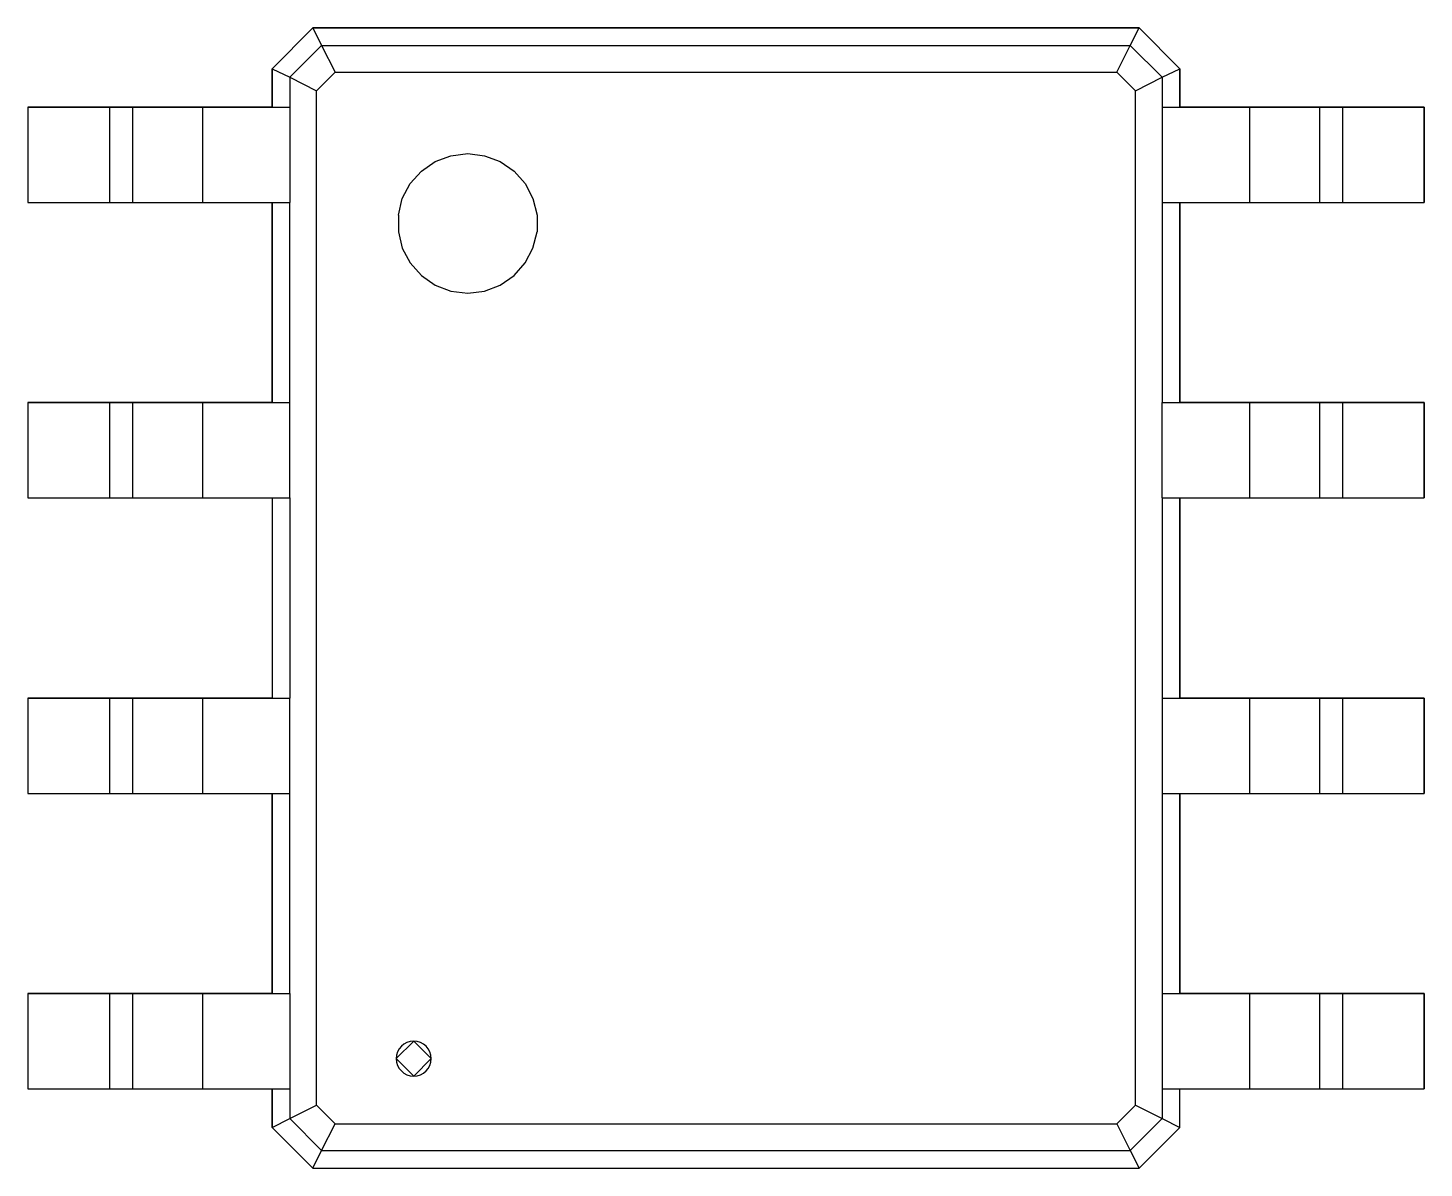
# Model space of a CAD drawing. Header units: inches. Extents: x 5 to 589, y -420 to -5.
# Drawn here: x 186.17 to 198.17, y -138.69 to -128.89 of the extents above; entities that cross this region are included whole.
import ezdxf

# ---------------------------------------------------------------- set-up
doc = ezdxf.new("R2010")
doc.units = ezdxf.units.IN
doc.header["$MEASUREMENT"] = 0

msp = doc.modelspace()

# ---------------------------------------------------------------- linework, layer by layer
at = {"color": 7, "true_color": 0xffffff}
for p, q in [((188.617, -128.895), (188.267, -129.245)), ((188.267, -129.245), (188.617, -128.895)), ((195.717, -128.895), (188.617, -128.895)), ((188.617, -128.895), (188.691, -129.045)), ((188.617, -128.895), (195.717, -128.895)), ((195.641, -129.045), (195.717, -128.895)), ((196.067, -129.245), (195.717, -128.895)), ((195.717, -128.895), (196.067, -129.245)), ((188.417, -129.319), (188.691, -129.045)), ((188.691, -129.045), (188.807, -129.275)), ((188.691, -129.045), (195.641, -129.045)), ((195.527, -129.275), (195.641, -129.045)), ((195.641, -129.045), (195.917, -129.319)), ((188.267, -129.245), (188.267, -129.575)), ((188.267, -129.245), (188.417, -129.319)), ((188.267, -129.575), (188.267, -129.245)), ((188.417, -129.319), (188.417, -129.575)), ((188.417, -129.319), (188.647, -129.435)), ((188.647, -129.435), (188.807, -129.275)), ((188.807, -129.275), (195.527, -129.275)), ((195.527, -129.275), (195.687, -129.435)), ((195.687, -129.435), (195.917, -129.319)), ((195.917, -129.319), (196.067, -129.245)), ((195.917, -129.319), (195.917, -129.575)), ((196.067, -129.575), (196.067, -129.245)), ((196.067, -129.245), (196.067, -129.575)), ((188.647, -138.155), (188.647, -129.435)), ((195.687, -138.155), (195.687, -129.435)), ((188.267, -129.575), (186.167, -129.575)), ((186.167, -129.575), (186.167, -130.395)), ((186.167, -129.575), (186.167, -130.395)), ((186.167, -129.575), (186.867, -129.575)), ((186.867, -129.575), (186.911, -129.575)), ((186.867, -129.575), (186.867, -130.395)), ((186.911, -129.575), (186.953, -129.575)), ((186.953, -129.575), (186.991, -129.575)), ((186.991, -129.575), (187.023, -129.575)), ((187.023, -129.575), (187.047, -129.575)), ((187.047, -129.575), (187.061, -129.575)), ((187.061, -129.575), (187.067, -129.575)), ((187.067, -129.575), (187.067, -130.395)), ((187.067, -129.575), (187.083, -129.575)), ((187.083, -129.575), (187.127, -129.575)), ((187.127, -129.575), (187.197, -129.575)), ((187.197, -129.575), (187.293, -129.575)), ((187.293, -129.575), (187.407, -129.575)), ((187.407, -129.575), (187.533, -129.575)), ((187.533, -129.575), (187.667, -129.575)), ((187.667, -129.575), (188.267, -129.575)), ((187.667, -129.575), (187.667, -130.395)), ((188.267, -129.575), (188.417, -129.575)), ((188.417, -129.575), (188.417, -130.395)), ((195.917, -129.575), (195.917, -130.395)), ((195.917, -129.575), (196.067, -129.575)), ((198.167, -129.575), (196.067, -129.575)), ((196.067, -129.575), (196.667, -129.575)), ((196.667, -129.575), (196.801, -129.575)), ((196.667, -129.575), (196.667, -130.395)), ((196.801, -129.575), (196.927, -129.575)), ((196.927, -129.575), (197.041, -129.575)), ((197.041, -129.575), (197.137, -129.575)), ((197.137, -129.575), (197.207, -129.575)), ((197.207, -129.575), (197.251, -129.575)), ((197.251, -129.575), (197.267, -129.575)), ((197.267, -129.575), (197.267, -130.395)), ((197.267, -129.575), (197.273, -129.575)), ((197.273, -129.575), (197.287, -129.575)), ((197.287, -129.575), (197.311, -129.575)), ((197.311, -129.575), (197.343, -129.575)), ((197.343, -129.575), (197.381, -129.575)), ((197.381, -129.575), (197.423, -129.575)), ((197.423, -129.575), (197.467, -129.575)), ((197.467, -129.575), (198.167, -129.575)), ((197.467, -129.575), (197.467, -130.395)), ((198.167, -130.395), (198.167, -129.575)), ((198.167, -129.575), (198.167, -130.395)), ((189.549, -130.125), (189.667, -130.043)), ((189.667, -130.043), (189.803, -129.993)), ((189.803, -129.993), (189.947, -129.975)), ((189.947, -129.975), (190.091, -129.993)), ((190.091, -129.993), (190.225, -130.043)), ((190.225, -130.043), (190.345, -130.125)), ((189.453, -130.233), (189.549, -130.125)), ((190.345, -130.125), (190.441, -130.233)), ((189.385, -130.361), (189.453, -130.233)), ((190.441, -130.233), (190.507, -130.361)), ((186.167, -130.395), (188.267, -130.395)), ((186.167, -130.395), (186.867, -130.395)), ((186.867, -130.395), (186.911, -130.395)), ((186.911, -130.395), (186.953, -130.395)), ((186.953, -130.395), (186.991, -130.395)), ((186.991, -130.395), (187.023, -130.395)), ((187.023, -130.395), (187.047, -130.395)), ((187.047, -130.395), (187.061, -130.395)), ((187.061, -130.395), (187.067, -130.395)), ((187.067, -130.395), (187.083, -130.395)), ((187.083, -130.395), (187.127, -130.395)), ((187.127, -130.395), (187.197, -130.395)), ((187.197, -130.395), (187.293, -130.395)), ((187.293, -130.395), (187.407, -130.395)), ((187.407, -130.395), (187.533, -130.395)), ((187.533, -130.395), (187.667, -130.395)), ((187.667, -130.395), (188.267, -130.395)), ((188.267, -130.395), (188.267, -132.115)), ((188.267, -132.115), (188.267, -130.395)), ((188.267, -130.395), (188.417, -130.395)), ((188.417, -132.115), (188.417, -130.395)), ((189.351, -130.503), (189.385, -130.361)), ((190.507, -130.361), (190.543, -130.503)), ((195.917, -130.395), (195.917, -132.115)), ((195.917, -130.395), (196.067, -130.395)), ((196.067, -132.115), (196.067, -130.395)), ((196.067, -130.395), (198.167, -130.395)), ((196.067, -130.395), (196.067, -132.115)), ((196.067, -130.395), (196.667, -130.395)), ((196.667, -130.395), (196.801, -130.395)), ((196.801, -130.395), (196.927, -130.395)), ((196.927, -130.395), (197.041, -130.395)), ((197.041, -130.395), (197.137, -130.395)), ((197.137, -130.395), (197.207, -130.395)), ((197.207, -130.395), (197.251, -130.395)), ((197.251, -130.395), (197.267, -130.395)), ((197.267, -130.395), (197.273, -130.395)), ((197.273, -130.395), (197.287, -130.395)), ((197.287, -130.395), (197.311, -130.395)), ((197.311, -130.395), (197.343, -130.395)), ((197.343, -130.395), (197.381, -130.395)), ((197.381, -130.395), (197.423, -130.395)), ((197.423, -130.395), (197.467, -130.395)), ((197.467, -130.395), (198.167, -130.395)), ((189.351, -130.503), (189.351, -130.647)), ((190.543, -130.503), (190.543, -130.647)), ((189.351, -130.647), (189.385, -130.787)), ((190.507, -130.787), (190.543, -130.647)), ((189.385, -130.787), (189.453, -130.915)), ((190.441, -130.915), (190.507, -130.787)), ((189.453, -130.915), (189.549, -131.023)), ((190.345, -131.023), (190.441, -130.915)), ((189.549, -131.023), (189.667, -131.105)), ((190.225, -131.105), (190.345, -131.023)), ((189.667, -131.105), (189.803, -131.157)), ((189.803, -131.157), (189.947, -131.175)), ((189.947, -131.175), (190.091, -131.157)), ((190.091, -131.157), (190.225, -131.105)), ((188.267, -132.115), (186.167, -132.115)), ((186.167, -132.115), (186.167, -132.935)), ((186.167, -132.115), (186.167, -132.935)), ((186.167, -132.115), (186.867, -132.115)), ((186.867, -132.115), (186.911, -132.115)), ((186.867, -132.115), (186.867, -132.935)), ((186.911, -132.115), (186.953, -132.115)), ((186.953, -132.115), (186.991, -132.115)), ((186.991, -132.115), (187.023, -132.115)), ((187.023, -132.115), (187.047, -132.115)), ((187.047, -132.115), (187.061, -132.115)), ((187.061, -132.115), (187.067, -132.115)), ((187.067, -132.115), (187.067, -132.935)), ((187.067, -132.115), (187.083, -132.115)), ((187.083, -132.115), (187.127, -132.115)), ((187.127, -132.115), (187.197, -132.115)), ((187.197, -132.115), (187.293, -132.115)), ((187.293, -132.115), (187.407, -132.115)), ((187.407, -132.115), (187.533, -132.115)), ((187.533, -132.115), (187.667, -132.115)), ((187.667, -132.115), (188.267, -132.115)), ((187.667, -132.115), (187.667, -132.935)), ((188.267, -132.115), (188.417, -132.115)), ((188.417, -132.935), (188.417, -132.115)), ((195.917, -132.935), (195.917, -132.115)), ((195.917, -132.115), (196.067, -132.115)), ((198.167, -132.115), (196.067, -132.115)), ((196.067, -132.115), (196.667, -132.115)), ((196.667, -132.115), (196.801, -132.115)), ((196.667, -132.115), (196.667, -132.935)), ((196.801, -132.115), (196.927, -132.115)), ((196.927, -132.115), (197.041, -132.115)), ((197.041, -132.115), (197.137, -132.115)), ((197.137, -132.115), (197.207, -132.115)), ((197.207, -132.115), (197.251, -132.115)), ((197.251, -132.115), (197.267, -132.115)), ((197.267, -132.115), (197.267, -132.935)), ((197.267, -132.115), (197.273, -132.115)), ((197.273, -132.115), (197.287, -132.115)), ((197.287, -132.115), (197.311, -132.115)), ((197.311, -132.115), (197.343, -132.115)), ((197.343, -132.115), (197.381, -132.115)), ((197.381, -132.115), (197.423, -132.115)), ((197.423, -132.115), (197.467, -132.115)), ((197.467, -132.115), (198.167, -132.115)), ((197.467, -132.115), (197.467, -132.935)), ((198.167, -132.935), (198.167, -132.115)), ((198.167, -132.115), (198.167, -132.935)), ((186.167, -132.935), (188.267, -132.935)), ((186.167, -132.935), (186.867, -132.935)), ((186.867, -132.935), (186.911, -132.935)), ((186.911, -132.935), (186.953, -132.935)), ((186.953, -132.935), (186.991, -132.935)), ((186.991, -132.935), (187.023, -132.935)), ((187.023, -132.935), (187.047, -132.935)), ((187.047, -132.935), (187.061, -132.935)), ((187.061, -132.935), (187.067, -132.935)), ((187.067, -132.935), (187.083, -132.935)), ((187.083, -132.935), (187.127, -132.935)), ((187.127, -132.935), (187.197, -132.935)), ((187.197, -132.935), (187.293, -132.935)), ((187.293, -132.935), (187.407, -132.935)), ((187.407, -132.935), (187.533, -132.935)), ((187.533, -132.935), (187.667, -132.935)), ((187.667, -132.935), (188.267, -132.935)), ((188.267, -132.935), (188.267, -134.655)), ((188.267, -132.935), (188.267, -134.655)), ((188.267, -132.935), (188.417, -132.935)), ((188.417, -132.935), (188.417, -134.655)), ((195.917, -132.935), (195.917, -134.655)), ((195.917, -132.935), (196.067, -132.935)), ((196.067, -134.655), (196.067, -132.935)), ((196.067, -132.935), (198.167, -132.935)), ((196.067, -132.935), (196.667, -132.935)), ((196.067, -132.935), (196.067, -134.655)), ((196.667, -132.935), (196.801, -132.935)), ((196.801, -132.935), (196.927, -132.935)), ((196.927, -132.935), (197.041, -132.935)), ((197.041, -132.935), (197.137, -132.935)), ((197.137, -132.935), (197.207, -132.935)), ((197.207, -132.935), (197.251, -132.935)), ((197.251, -132.935), (197.267, -132.935)), ((197.267, -132.935), (197.273, -132.935)), ((197.273, -132.935), (197.287, -132.935)), ((197.287, -132.935), (197.311, -132.935)), ((197.311, -132.935), (197.343, -132.935)), ((197.343, -132.935), (197.381, -132.935)), ((197.381, -132.935), (197.423, -132.935)), ((197.423, -132.935), (197.467, -132.935)), ((197.467, -132.935), (198.167, -132.935)), ((188.267, -134.655), (186.167, -134.655)), ((186.167, -134.655), (186.167, -135.475)), ((186.167, -134.655), (186.167, -135.475)), ((186.167, -134.655), (186.867, -134.655)), ((186.867, -134.655), (186.911, -134.655)), ((186.867, -134.655), (186.867, -135.475)), ((186.911, -134.655), (186.953, -134.655)), ((186.953, -134.655), (186.991, -134.655)), ((186.991, -134.655), (187.023, -134.655)), ((187.023, -134.655), (187.047, -134.655)), ((187.047, -134.655), (187.061, -134.655)), ((187.061, -134.655), (187.067, -134.655)), ((187.067, -134.655), (187.067, -135.475)), ((187.067, -134.655), (187.083, -134.655)), ((187.083, -134.655), (187.127, -134.655)), ((187.127, -134.655), (187.197, -134.655)), ((187.197, -134.655), (187.293, -134.655)), ((187.293, -134.655), (187.407, -134.655)), ((187.407, -134.655), (187.533, -134.655)), ((187.533, -134.655), (187.667, -134.655)), ((187.667, -134.655), (188.267, -134.655)), ((187.667, -134.655), (187.667, -135.475)), ((188.267, -134.655), (188.417, -134.655)), ((188.417, -135.475), (188.417, -134.655)), ((195.917, -134.655), (195.917, -135.475)), ((195.917, -134.655), (196.067, -134.655)), ((198.167, -134.655), (196.067, -134.655)), ((196.067, -134.655), (196.667, -134.655)), ((196.667, -134.655), (196.801, -134.655)), ((196.667, -134.655), (196.667, -135.475)), ((196.801, -134.655), (196.927, -134.655)), ((196.927, -134.655), (197.041, -134.655)), ((197.041, -134.655), (197.137, -134.655)), ((197.137, -134.655), (197.207, -134.655)), ((197.207, -134.655), (197.251, -134.655)), ((197.251, -134.655), (197.267, -134.655)), ((197.267, -134.655), (197.267, -135.475)), ((197.267, -134.655), (197.273, -134.655)), ((197.273, -134.655), (197.287, -134.655)), ((197.287, -134.655), (197.311, -134.655)), ((197.311, -134.655), (197.343, -134.655)), ((197.343, -134.655), (197.381, -134.655)), ((197.381, -134.655), (197.423, -134.655)), ((197.423, -134.655), (197.467, -134.655)), ((197.467, -134.655), (198.167, -134.655)), ((197.467, -134.655), (197.467, -135.475)), ((198.167, -135.475), (198.167, -134.655)), ((198.167, -134.655), (198.167, -135.475)), ((186.167, -135.475), (188.267, -135.475)), ((186.167, -135.475), (186.867, -135.475)), ((186.867, -135.475), (186.911, -135.475)), ((186.911, -135.475), (186.953, -135.475)), ((186.953, -135.475), (186.991, -135.475)), ((186.991, -135.475), (187.023, -135.475)), ((187.023, -135.475), (187.047, -135.475)), ((187.047, -135.475), (187.061, -135.475)), ((187.061, -135.475), (187.067, -135.475)), ((187.067, -135.475), (187.083, -135.475)), ((187.083, -135.475), (187.127, -135.475)), ((187.127, -135.475), (187.197, -135.475)), ((187.197, -135.475), (187.293, -135.475)), ((187.293, -135.475), (187.407, -135.475)), ((187.407, -135.475), (187.533, -135.475)), ((187.533, -135.475), (187.667, -135.475)), ((187.667, -135.475), (188.267, -135.475)), ((188.267, -135.475), (188.267, -137.195)), ((188.267, -137.195), (188.267, -135.475)), ((188.267, -135.475), (188.417, -135.475)), ((188.417, -137.195), (188.417, -135.475)), ((195.917, -135.475), (195.917, -137.195)), ((195.917, -135.475), (196.067, -135.475)), ((196.067, -137.195), (196.067, -135.475)), ((196.067, -135.475), (198.167, -135.475)), ((196.067, -135.475), (196.667, -135.475)), ((196.067, -135.475), (196.067, -137.195)), ((196.667, -135.475), (196.801, -135.475)), ((196.801, -135.475), (196.927, -135.475)), ((196.927, -135.475), (197.041, -135.475)), ((197.041, -135.475), (197.137, -135.475)), ((197.137, -135.475), (197.207, -135.475)), ((197.207, -135.475), (197.251, -135.475)), ((197.251, -135.475), (197.267, -135.475)), ((197.267, -135.475), (197.273, -135.475)), ((197.273, -135.475), (197.287, -135.475)), ((197.287, -135.475), (197.311, -135.475)), ((197.311, -135.475), (197.343, -135.475)), ((197.343, -135.475), (197.381, -135.475)), ((197.381, -135.475), (197.423, -135.475)), ((197.423, -135.475), (197.467, -135.475)), ((197.467, -135.475), (198.167, -135.475)), ((188.267, -137.195), (186.167, -137.195)), ((186.167, -137.195), (186.167, -138.015)), ((186.167, -137.195), (186.167, -138.015)), ((186.167, -137.195), (186.867, -137.195)), ((186.867, -137.195), (186.911, -137.195)), ((186.867, -137.195), (186.867, -138.015)), ((186.911, -137.195), (186.953, -137.195)), ((186.953, -137.195), (186.991, -137.195)), ((186.991, -137.195), (187.023, -137.195)), ((187.023, -137.195), (187.047, -137.195)), ((187.047, -137.195), (187.061, -137.195)), ((187.061, -137.195), (187.067, -137.195)), ((187.067, -137.195), (187.067, -138.015)), ((187.067, -137.195), (187.083, -137.195)), ((187.083, -137.195), (187.127, -137.195)), ((187.127, -137.195), (187.197, -137.195)), ((187.197, -137.195), (187.293, -137.195)), ((187.293, -137.195), (187.407, -137.195)), ((187.407, -137.195), (187.533, -137.195)), ((187.533, -137.195), (187.667, -137.195)), ((187.667, -137.195), (188.267, -137.195)), ((187.667, -137.195), (187.667, -138.015)), ((188.267, -137.195), (188.417, -137.195)), ((188.417, -137.195), (188.417, -138.015)), ((195.917, -137.195), (195.917, -138.015)), ((195.917, -137.195), (196.067, -137.195)), ((198.167, -137.195), (196.067, -137.195)), ((196.067, -137.195), (196.667, -137.195)), ((196.667, -137.195), (196.801, -137.195)), ((196.667, -137.195), (196.667, -138.015)), ((196.801, -137.195), (196.927, -137.195)), ((196.927, -137.195), (197.041, -137.195)), ((197.041, -137.195), (197.137, -137.195)), ((197.137, -137.195), (197.207, -137.195)), ((197.207, -137.195), (197.251, -137.195)), ((197.251, -137.195), (197.267, -137.195)), ((197.267, -137.195), (197.267, -138.015)), ((197.267, -137.195), (197.273, -137.195)), ((197.273, -137.195), (197.287, -137.195)), ((197.287, -137.195), (197.311, -137.195)), ((197.311, -137.195), (197.343, -137.195)), ((197.343, -137.195), (197.381, -137.195)), ((197.381, -137.195), (197.423, -137.195)), ((197.423, -137.195), (197.467, -137.195)), ((197.467, -137.195), (198.167, -137.195)), ((197.467, -137.195), (197.467, -138.015)), ((198.167, -138.015), (198.167, -137.195)), ((198.167, -137.195), (198.167, -138.015)), ((186.167, -138.015), (188.267, -138.015)), ((186.167, -138.015), (186.867, -138.015)), ((186.867, -138.015), (186.911, -138.015)), ((186.911, -138.015), (186.953, -138.015)), ((186.953, -138.015), (186.991, -138.015)), ((186.991, -138.015), (187.023, -138.015)), ((187.023, -138.015), (187.047, -138.015)), ((187.047, -138.015), (187.061, -138.015)), ((187.061, -138.015), (187.067, -138.015)), ((187.067, -138.015), (187.083, -138.015)), ((187.083, -138.015), (187.127, -138.015)), ((187.127, -138.015), (187.197, -138.015)), ((187.197, -138.015), (187.293, -138.015)), ((187.293, -138.015), (187.407, -138.015)), ((187.407, -138.015), (187.533, -138.015)), ((187.533, -138.015), (187.667, -138.015)), ((187.667, -138.015), (188.267, -138.015)), ((188.267, -138.015), (188.267, -138.345)), ((188.267, -138.345), (188.267, -138.015)), ((188.267, -138.015), (188.417, -138.015)), ((188.417, -138.015), (188.417, -138.269)), ((195.917, -138.015), (195.917, -138.269)), ((195.917, -138.015), (196.067, -138.015)), ((196.067, -138.345), (196.067, -138.015)), ((196.067, -138.015), (198.167, -138.015)), ((196.067, -138.015), (196.667, -138.015)), ((196.067, -138.345), (196.067, -138.015)), ((196.667, -138.015), (196.801, -138.015)), ((196.801, -138.015), (196.927, -138.015)), ((196.927, -138.015), (197.041, -138.015)), ((197.041, -138.015), (197.137, -138.015)), ((197.137, -138.015), (197.207, -138.015)), ((197.207, -138.015), (197.251, -138.015)), ((197.251, -138.015), (197.267, -138.015)), ((197.267, -138.015), (197.273, -138.015)), ((197.273, -138.015), (197.287, -138.015)), ((197.287, -138.015), (197.311, -138.015)), ((197.311, -138.015), (197.343, -138.015)), ((197.343, -138.015), (197.381, -138.015)), ((197.381, -138.015), (197.423, -138.015)), ((197.423, -138.015), (197.467, -138.015)), ((197.467, -138.015), (198.167, -138.015)), ((188.417, -138.269), (188.647, -138.155)), ((188.647, -138.155), (188.807, -138.315)), ((195.527, -138.315), (195.687, -138.155)), ((195.687, -138.155), (195.917, -138.269)), ((188.267, -138.345), (188.417, -138.269)), ((188.267, -138.345), (188.617, -138.695)), ((188.267, -138.345), (188.617, -138.695)), ((188.417, -138.269), (188.691, -138.545)), ((188.691, -138.545), (188.807, -138.315)), ((188.807, -138.315), (195.527, -138.315)), ((195.527, -138.315), (195.641, -138.545)), ((195.641, -138.545), (195.917, -138.269)), ((195.717, -138.695), (196.067, -138.345)), ((195.717, -138.695), (196.067, -138.345)), ((195.917, -138.269), (196.067, -138.345)), ((188.617, -138.695), (188.691, -138.545)), ((188.691, -138.545), (195.641, -138.545)), ((195.641, -138.545), (195.717, -138.695)), ((188.617, -138.695), (195.717, -138.695)), ((188.617, -138.695), (195.717, -138.695))]:
    msp.add_line(p, q, dxfattribs=at)
at = {"color": 18, "true_color": 0x000000}
for p, q in [((188.617, -128.895), (188.267, -129.245)), ((188.267, -129.245), (188.617, -128.895)), ((195.717, -128.895), (188.617, -128.895)), ((188.617, -128.895), (188.691, -129.045)), ((188.617, -128.895), (195.717, -128.895)), ((195.641, -129.045), (195.717, -128.895)), ((196.067, -129.245), (195.717, -128.895)), ((195.717, -128.895), (196.067, -129.245)), ((188.417, -129.319), (188.691, -129.045)), ((188.691, -129.045), (188.807, -129.275)), ((188.691, -129.045), (195.641, -129.045)), ((195.527, -129.275), (195.641, -129.045)), ((195.641, -129.045), (195.917, -129.319)), ((188.267, -129.245), (188.267, -129.575)), ((188.267, -129.245), (188.417, -129.319)), ((188.267, -129.575), (188.267, -129.245)), ((188.417, -129.319), (188.417, -129.575)), ((188.417, -129.319), (188.647, -129.435)), ((188.647, -129.435), (188.807, -129.275)), ((188.807, -129.275), (195.527, -129.275)), ((195.527, -129.275), (195.687, -129.435)), ((195.687, -129.435), (195.917, -129.319)), ((195.917, -129.319), (196.067, -129.245)), ((195.917, -129.319), (195.917, -129.575)), ((196.067, -129.575), (196.067, -129.245)), ((196.067, -129.245), (196.067, -129.575)), ((188.647, -138.155), (188.647, -129.435)), ((195.687, -138.155), (195.687, -129.435)), ((188.267, -129.575), (186.167, -129.575)), ((186.167, -129.575), (186.167, -130.395)), ((186.167, -129.575), (186.167, -130.395)), ((186.167, -129.575), (186.867, -129.575)), ((186.867, -129.575), (186.911, -129.575)), ((186.867, -129.575), (186.867, -130.395)), ((186.911, -129.575), (186.953, -129.575)), ((186.953, -129.575), (186.991, -129.575)), ((186.991, -129.575), (187.023, -129.575)), ((187.023, -129.575), (187.047, -129.575)), ((187.047, -129.575), (187.061, -129.575)), ((187.061, -129.575), (187.067, -129.575)), ((187.067, -129.575), (187.067, -130.395)), ((187.067, -129.575), (187.083, -129.575)), ((187.083, -129.575), (187.127, -129.575)), ((187.127, -129.575), (187.197, -129.575)), ((187.197, -129.575), (187.293, -129.575)), ((187.293, -129.575), (187.407, -129.575)), ((187.407, -129.575), (187.533, -129.575)), ((187.533, -129.575), (187.667, -129.575)), ((187.667, -129.575), (188.267, -129.575)), ((187.667, -129.575), (187.667, -130.395)), ((188.267, -129.575), (188.417, -129.575)), ((188.417, -129.575), (188.417, -130.395)), ((195.917, -129.575), (195.917, -130.395)), ((195.917, -129.575), (196.067, -129.575)), ((198.167, -129.575), (196.067, -129.575)), ((196.067, -129.575), (196.667, -129.575)), ((196.667, -129.575), (196.801, -129.575)), ((196.667, -129.575), (196.667, -130.395)), ((196.801, -129.575), (196.927, -129.575)), ((196.927, -129.575), (197.041, -129.575)), ((197.041, -129.575), (197.137, -129.575)), ((197.137, -129.575), (197.207, -129.575)), ((197.207, -129.575), (197.251, -129.575)), ((197.251, -129.575), (197.267, -129.575)), ((197.267, -129.575), (197.267, -130.395)), ((197.267, -129.575), (197.273, -129.575)), ((197.273, -129.575), (197.287, -129.575)), ((197.287, -129.575), (197.311, -129.575)), ((197.311, -129.575), (197.343, -129.575)), ((197.343, -129.575), (197.381, -129.575)), ((197.381, -129.575), (197.423, -129.575)), ((197.423, -129.575), (197.467, -129.575)), ((197.467, -129.575), (198.167, -129.575)), ((197.467, -129.575), (197.467, -130.395)), ((198.167, -130.395), (198.167, -129.575)), ((198.167, -129.575), (198.167, -130.395)), ((189.549, -130.125), (189.667, -130.043)), ((189.667, -130.043), (189.803, -129.993)), ((189.803, -129.993), (189.947, -129.975)), ((189.947, -129.975), (190.091, -129.993)), ((190.091, -129.993), (190.225, -130.043)), ((190.225, -130.043), (190.345, -130.125)), ((189.453, -130.233), (189.549, -130.125)), ((190.345, -130.125), (190.441, -130.233)), ((189.385, -130.361), (189.453, -130.233)), ((190.441, -130.233), (190.507, -130.361)), ((186.167, -130.395), (188.267, -130.395)), ((186.167, -130.395), (186.867, -130.395)), ((186.867, -130.395), (186.911, -130.395)), ((186.911, -130.395), (186.953, -130.395)), ((186.953, -130.395), (186.991, -130.395)), ((186.991, -130.395), (187.023, -130.395)), ((187.023, -130.395), (187.047, -130.395)), ((187.047, -130.395), (187.061, -130.395)), ((187.061, -130.395), (187.067, -130.395)), ((187.067, -130.395), (187.083, -130.395)), ((187.083, -130.395), (187.127, -130.395)), ((187.127, -130.395), (187.197, -130.395)), ((187.197, -130.395), (187.293, -130.395)), ((187.293, -130.395), (187.407, -130.395)), ((187.407, -130.395), (187.533, -130.395)), ((187.533, -130.395), (187.667, -130.395)), ((187.667, -130.395), (188.267, -130.395)), ((188.267, -130.395), (188.267, -132.115)), ((188.267, -132.115), (188.267, -130.395)), ((188.267, -130.395), (188.417, -130.395)), ((188.417, -132.115), (188.417, -130.395)), ((189.351, -130.503), (189.385, -130.361)), ((190.507, -130.361), (190.543, -130.503)), ((195.917, -130.395), (195.917, -132.115)), ((195.917, -130.395), (196.067, -130.395)), ((196.067, -132.115), (196.067, -130.395)), ((196.067, -130.395), (198.167, -130.395)), ((196.067, -130.395), (196.067, -132.115)), ((196.067, -130.395), (196.667, -130.395)), ((196.667, -130.395), (196.801, -130.395)), ((196.801, -130.395), (196.927, -130.395)), ((196.927, -130.395), (197.041, -130.395)), ((197.041, -130.395), (197.137, -130.395)), ((197.137, -130.395), (197.207, -130.395)), ((197.207, -130.395), (197.251, -130.395)), ((197.251, -130.395), (197.267, -130.395)), ((197.267, -130.395), (197.273, -130.395)), ((197.273, -130.395), (197.287, -130.395)), ((197.287, -130.395), (197.311, -130.395)), ((197.311, -130.395), (197.343, -130.395)), ((197.343, -130.395), (197.381, -130.395)), ((197.381, -130.395), (197.423, -130.395)), ((197.423, -130.395), (197.467, -130.395)), ((197.467, -130.395), (198.167, -130.395)), ((189.351, -130.503), (189.351, -130.647)), ((190.543, -130.503), (190.543, -130.647)), ((189.351, -130.647), (189.385, -130.787)), ((190.507, -130.787), (190.543, -130.647)), ((189.385, -130.787), (189.453, -130.915)), ((190.441, -130.915), (190.507, -130.787)), ((189.453, -130.915), (189.549, -131.023)), ((190.345, -131.023), (190.441, -130.915)), ((189.549, -131.023), (189.667, -131.105)), ((190.225, -131.105), (190.345, -131.023)), ((189.667, -131.105), (189.803, -131.157)), ((189.803, -131.157), (189.947, -131.175)), ((189.947, -131.175), (190.091, -131.157)), ((190.091, -131.157), (190.225, -131.105)), ((188.267, -132.115), (186.167, -132.115)), ((186.167, -132.115), (186.167, -132.935)), ((186.167, -132.115), (186.167, -132.935)), ((186.167, -132.115), (186.867, -132.115)), ((186.867, -132.115), (186.911, -132.115)), ((186.867, -132.115), (186.867, -132.935)), ((186.911, -132.115), (186.953, -132.115)), ((186.953, -132.115), (186.991, -132.115)), ((186.991, -132.115), (187.023, -132.115)), ((187.023, -132.115), (187.047, -132.115)), ((187.047, -132.115), (187.061, -132.115)), ((187.061, -132.115), (187.067, -132.115)), ((187.067, -132.115), (187.067, -132.935)), ((187.067, -132.115), (187.083, -132.115)), ((187.083, -132.115), (187.127, -132.115)), ((187.127, -132.115), (187.197, -132.115)), ((187.197, -132.115), (187.293, -132.115)), ((187.293, -132.115), (187.407, -132.115)), ((187.407, -132.115), (187.533, -132.115)), ((187.533, -132.115), (187.667, -132.115)), ((187.667, -132.115), (188.267, -132.115)), ((187.667, -132.115), (187.667, -132.935)), ((188.267, -132.115), (188.417, -132.115)), ((188.417, -132.935), (188.417, -132.115)), ((195.917, -132.935), (195.917, -132.115)), ((195.917, -132.115), (196.067, -132.115)), ((198.167, -132.115), (196.067, -132.115)), ((196.067, -132.115), (196.667, -132.115)), ((196.667, -132.115), (196.801, -132.115)), ((196.667, -132.115), (196.667, -132.935)), ((196.801, -132.115), (196.927, -132.115)), ((196.927, -132.115), (197.041, -132.115)), ((197.041, -132.115), (197.137, -132.115)), ((197.137, -132.115), (197.207, -132.115)), ((197.207, -132.115), (197.251, -132.115)), ((197.251, -132.115), (197.267, -132.115)), ((197.267, -132.115), (197.267, -132.935)), ((197.267, -132.115), (197.273, -132.115)), ((197.273, -132.115), (197.287, -132.115)), ((197.287, -132.115), (197.311, -132.115)), ((197.311, -132.115), (197.343, -132.115)), ((197.343, -132.115), (197.381, -132.115)), ((197.381, -132.115), (197.423, -132.115)), ((197.423, -132.115), (197.467, -132.115)), ((197.467, -132.115), (198.167, -132.115)), ((197.467, -132.115), (197.467, -132.935)), ((198.167, -132.935), (198.167, -132.115)), ((198.167, -132.115), (198.167, -132.935)), ((186.167, -132.935), (188.267, -132.935)), ((186.167, -132.935), (186.867, -132.935)), ((186.867, -132.935), (186.911, -132.935)), ((186.911, -132.935), (186.953, -132.935)), ((186.953, -132.935), (186.991, -132.935)), ((186.991, -132.935), (187.023, -132.935)), ((187.023, -132.935), (187.047, -132.935)), ((187.047, -132.935), (187.061, -132.935)), ((187.061, -132.935), (187.067, -132.935)), ((187.067, -132.935), (187.083, -132.935)), ((187.083, -132.935), (187.127, -132.935)), ((187.127, -132.935), (187.197, -132.935)), ((187.197, -132.935), (187.293, -132.935)), ((187.293, -132.935), (187.407, -132.935)), ((187.407, -132.935), (187.533, -132.935)), ((187.533, -132.935), (187.667, -132.935)), ((187.667, -132.935), (188.267, -132.935)), ((188.267, -132.935), (188.267, -134.655)), ((188.267, -132.935), (188.267, -134.655)), ((188.267, -132.935), (188.417, -132.935)), ((188.417, -132.935), (188.417, -134.655)), ((195.917, -132.935), (195.917, -134.655)), ((195.917, -132.935), (196.067, -132.935)), ((196.067, -134.655), (196.067, -132.935)), ((196.067, -132.935), (198.167, -132.935)), ((196.067, -132.935), (196.667, -132.935)), ((196.067, -132.935), (196.067, -134.655)), ((196.667, -132.935), (196.801, -132.935)), ((196.801, -132.935), (196.927, -132.935)), ((196.927, -132.935), (197.041, -132.935)), ((197.041, -132.935), (197.137, -132.935)), ((197.137, -132.935), (197.207, -132.935)), ((197.207, -132.935), (197.251, -132.935)), ((197.251, -132.935), (197.267, -132.935)), ((197.267, -132.935), (197.273, -132.935)), ((197.273, -132.935), (197.287, -132.935)), ((197.287, -132.935), (197.311, -132.935)), ((197.311, -132.935), (197.343, -132.935)), ((197.343, -132.935), (197.381, -132.935)), ((197.381, -132.935), (197.423, -132.935)), ((197.423, -132.935), (197.467, -132.935)), ((197.467, -132.935), (198.167, -132.935)), ((188.267, -134.655), (186.167, -134.655)), ((186.167, -134.655), (186.167, -135.475)), ((186.167, -134.655), (186.167, -135.475)), ((186.167, -134.655), (186.867, -134.655)), ((186.867, -134.655), (186.911, -134.655)), ((186.867, -134.655), (186.867, -135.475)), ((186.911, -134.655), (186.953, -134.655)), ((186.953, -134.655), (186.991, -134.655)), ((186.991, -134.655), (187.023, -134.655)), ((187.023, -134.655), (187.047, -134.655)), ((187.047, -134.655), (187.061, -134.655)), ((187.061, -134.655), (187.067, -134.655)), ((187.067, -134.655), (187.067, -135.475)), ((187.067, -134.655), (187.083, -134.655)), ((187.083, -134.655), (187.127, -134.655)), ((187.127, -134.655), (187.197, -134.655)), ((187.197, -134.655), (187.293, -134.655)), ((187.293, -134.655), (187.407, -134.655)), ((187.407, -134.655), (187.533, -134.655)), ((187.533, -134.655), (187.667, -134.655)), ((187.667, -134.655), (188.267, -134.655)), ((187.667, -134.655), (187.667, -135.475)), ((188.267, -134.655), (188.417, -134.655)), ((188.417, -135.475), (188.417, -134.655)), ((195.917, -134.655), (195.917, -135.475)), ((195.917, -134.655), (196.067, -134.655)), ((198.167, -134.655), (196.067, -134.655)), ((196.067, -134.655), (196.667, -134.655)), ((196.667, -134.655), (196.801, -134.655)), ((196.667, -134.655), (196.667, -135.475)), ((196.801, -134.655), (196.927, -134.655)), ((196.927, -134.655), (197.041, -134.655)), ((197.041, -134.655), (197.137, -134.655)), ((197.137, -134.655), (197.207, -134.655)), ((197.207, -134.655), (197.251, -134.655)), ((197.251, -134.655), (197.267, -134.655)), ((197.267, -134.655), (197.267, -135.475)), ((197.267, -134.655), (197.273, -134.655)), ((197.273, -134.655), (197.287, -134.655)), ((197.287, -134.655), (197.311, -134.655)), ((197.311, -134.655), (197.343, -134.655)), ((197.343, -134.655), (197.381, -134.655)), ((197.381, -134.655), (197.423, -134.655)), ((197.423, -134.655), (197.467, -134.655)), ((197.467, -134.655), (198.167, -134.655)), ((197.467, -134.655), (197.467, -135.475)), ((198.167, -135.475), (198.167, -134.655)), ((198.167, -134.655), (198.167, -135.475)), ((186.167, -135.475), (188.267, -135.475)), ((186.167, -135.475), (186.867, -135.475)), ((186.867, -135.475), (186.911, -135.475)), ((186.911, -135.475), (186.953, -135.475)), ((186.953, -135.475), (186.991, -135.475)), ((186.991, -135.475), (187.023, -135.475)), ((187.023, -135.475), (187.047, -135.475)), ((187.047, -135.475), (187.061, -135.475)), ((187.061, -135.475), (187.067, -135.475)), ((187.067, -135.475), (187.083, -135.475)), ((187.083, -135.475), (187.127, -135.475)), ((187.127, -135.475), (187.197, -135.475)), ((187.197, -135.475), (187.293, -135.475)), ((187.293, -135.475), (187.407, -135.475)), ((187.407, -135.475), (187.533, -135.475)), ((187.533, -135.475), (187.667, -135.475)), ((187.667, -135.475), (188.267, -135.475)), ((188.267, -135.475), (188.267, -137.195)), ((188.267, -137.195), (188.267, -135.475)), ((188.267, -135.475), (188.417, -135.475)), ((188.417, -137.195), (188.417, -135.475)), ((195.917, -135.475), (195.917, -137.195)), ((195.917, -135.475), (196.067, -135.475)), ((196.067, -137.195), (196.067, -135.475)), ((196.067, -135.475), (198.167, -135.475)), ((196.067, -135.475), (196.667, -135.475)), ((196.067, -135.475), (196.067, -137.195)), ((196.667, -135.475), (196.801, -135.475)), ((196.801, -135.475), (196.927, -135.475)), ((196.927, -135.475), (197.041, -135.475)), ((197.041, -135.475), (197.137, -135.475)), ((197.137, -135.475), (197.207, -135.475)), ((197.207, -135.475), (197.251, -135.475)), ((197.251, -135.475), (197.267, -135.475)), ((197.267, -135.475), (197.273, -135.475)), ((197.273, -135.475), (197.287, -135.475)), ((197.287, -135.475), (197.311, -135.475)), ((197.311, -135.475), (197.343, -135.475)), ((197.343, -135.475), (197.381, -135.475)), ((197.381, -135.475), (197.423, -135.475)), ((197.423, -135.475), (197.467, -135.475)), ((197.467, -135.475), (198.167, -135.475)), ((188.267, -137.195), (186.167, -137.195)), ((186.167, -137.195), (186.167, -138.015)), ((186.167, -137.195), (186.167, -138.015)), ((186.167, -137.195), (186.867, -137.195)), ((186.867, -137.195), (186.911, -137.195)), ((186.867, -137.195), (186.867, -138.015)), ((186.911, -137.195), (186.953, -137.195)), ((186.953, -137.195), (186.991, -137.195)), ((186.991, -137.195), (187.023, -137.195)), ((187.023, -137.195), (187.047, -137.195)), ((187.047, -137.195), (187.061, -137.195)), ((187.061, -137.195), (187.067, -137.195)), ((187.067, -137.195), (187.067, -138.015)), ((187.067, -137.195), (187.083, -137.195)), ((187.083, -137.195), (187.127, -137.195)), ((187.127, -137.195), (187.197, -137.195)), ((187.197, -137.195), (187.293, -137.195)), ((187.293, -137.195), (187.407, -137.195)), ((187.407, -137.195), (187.533, -137.195)), ((187.533, -137.195), (187.667, -137.195)), ((187.667, -137.195), (188.267, -137.195)), ((187.667, -137.195), (187.667, -138.015)), ((188.267, -137.195), (188.417, -137.195)), ((188.417, -137.195), (188.417, -138.015)), ((195.917, -137.195), (195.917, -138.015)), ((195.917, -137.195), (196.067, -137.195)), ((198.167, -137.195), (196.067, -137.195)), ((196.067, -137.195), (196.667, -137.195)), ((196.667, -137.195), (196.801, -137.195)), ((196.667, -137.195), (196.667, -138.015)), ((196.801, -137.195), (196.927, -137.195)), ((196.927, -137.195), (197.041, -137.195)), ((197.041, -137.195), (197.137, -137.195)), ((197.137, -137.195), (197.207, -137.195)), ((197.207, -137.195), (197.251, -137.195)), ((197.251, -137.195), (197.267, -137.195)), ((197.267, -137.195), (197.267, -138.015)), ((197.267, -137.195), (197.273, -137.195)), ((197.273, -137.195), (197.287, -137.195)), ((197.287, -137.195), (197.311, -137.195)), ((197.311, -137.195), (197.343, -137.195)), ((197.343, -137.195), (197.381, -137.195)), ((197.381, -137.195), (197.423, -137.195)), ((197.423, -137.195), (197.467, -137.195)), ((197.467, -137.195), (198.167, -137.195)), ((197.467, -137.195), (197.467, -138.015)), ((198.167, -138.015), (198.167, -137.195)), ((198.167, -137.195), (198.167, -138.015)), ((189.483, -137.604), (189.333, -137.754)), ((189.633, -137.754), (189.483, -137.604)), ((189.333, -137.754), (189.483, -137.904)), ((189.483, -137.904), (189.633, -137.754)), ((186.167, -138.015), (188.267, -138.015)), ((186.167, -138.015), (186.867, -138.015)), ((186.867, -138.015), (186.911, -138.015)), ((186.911, -138.015), (186.953, -138.015)), ((186.953, -138.015), (186.991, -138.015)), ((186.991, -138.015), (187.023, -138.015)), ((187.023, -138.015), (187.047, -138.015)), ((187.047, -138.015), (187.061, -138.015)), ((187.061, -138.015), (187.067, -138.015)), ((187.067, -138.015), (187.083, -138.015)), ((187.083, -138.015), (187.127, -138.015)), ((187.127, -138.015), (187.197, -138.015)), ((187.197, -138.015), (187.293, -138.015)), ((187.293, -138.015), (187.407, -138.015)), ((187.407, -138.015), (187.533, -138.015)), ((187.533, -138.015), (187.667, -138.015)), ((187.667, -138.015), (188.267, -138.015)), ((188.267, -138.015), (188.267, -138.345)), ((188.267, -138.345), (188.267, -138.015)), ((188.267, -138.015), (188.417, -138.015)), ((188.417, -138.015), (188.417, -138.269)), ((195.917, -138.015), (195.917, -138.269)), ((195.917, -138.015), (196.067, -138.015)), ((196.067, -138.345), (196.067, -138.015)), ((196.067, -138.015), (198.167, -138.015)), ((196.067, -138.015), (196.667, -138.015)), ((196.067, -138.345), (196.067, -138.015)), ((196.667, -138.015), (196.801, -138.015)), ((196.801, -138.015), (196.927, -138.015)), ((196.927, -138.015), (197.041, -138.015)), ((197.041, -138.015), (197.137, -138.015)), ((197.137, -138.015), (197.207, -138.015)), ((197.207, -138.015), (197.251, -138.015)), ((197.251, -138.015), (197.267, -138.015)), ((197.267, -138.015), (197.273, -138.015)), ((197.273, -138.015), (197.287, -138.015)), ((197.287, -138.015), (197.311, -138.015)), ((197.311, -138.015), (197.343, -138.015)), ((197.343, -138.015), (197.381, -138.015)), ((197.381, -138.015), (197.423, -138.015)), ((197.423, -138.015), (197.467, -138.015)), ((197.467, -138.015), (198.167, -138.015)), ((188.417, -138.269), (188.647, -138.155)), ((188.647, -138.155), (188.807, -138.315)), ((195.527, -138.315), (195.687, -138.155)), ((195.687, -138.155), (195.917, -138.269)), ((188.267, -138.345), (188.417, -138.269)), ((188.267, -138.345), (188.617, -138.695)), ((188.267, -138.345), (188.617, -138.695)), ((188.417, -138.269), (188.691, -138.545)), ((188.691, -138.545), (188.807, -138.315)), ((188.807, -138.315), (195.527, -138.315)), ((195.527, -138.315), (195.641, -138.545)), ((195.641, -138.545), (195.917, -138.269)), ((195.717, -138.695), (196.067, -138.345)), ((195.717, -138.695), (196.067, -138.345)), ((195.917, -138.269), (196.067, -138.345)), ((188.617, -138.695), (188.691, -138.545)), ((188.691, -138.545), (195.641, -138.545)), ((195.641, -138.545), (195.717, -138.695)), ((188.617, -138.695), (195.717, -138.695)), ((188.617, -138.695), (195.717, -138.695))]:
    msp.add_line(p, q, dxfattribs=at)
for start, end in [(90, 180), (360, 90), (180, 270), (270, 0)]:
    msp.add_arc((189.483, -137.754), 0.15, start, end, dxfattribs=at)

doc.saveas('drawing.dxf')
